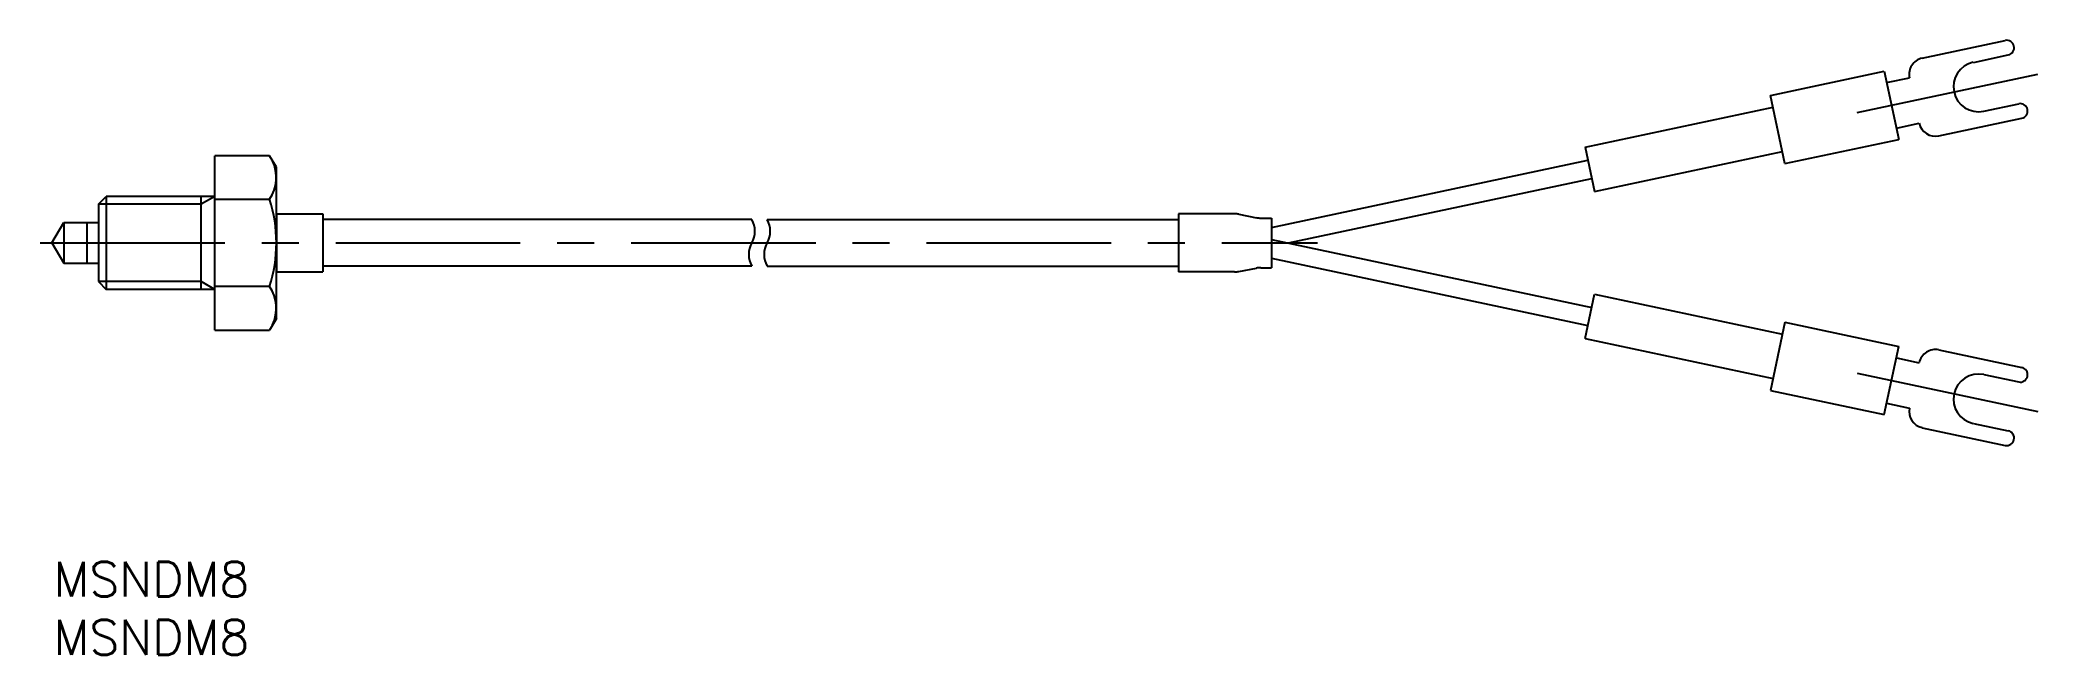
# Model space of a CAD drawing. Extents: x -1 to 172, y -8 to 45.
import ezdxf

# ---------------------------------------------------------------- set-up
doc = ezdxf.new("R2010")
doc.units = 0
doc.header["$LTSCALE"] = 0.5
doc.linetypes.add('CENTER', pattern=[50.8, 31.75, -6.35, 6.35, -6.35])
for name, color, linetype in [('MSM_CENTER', 1, 'CENTER'), ('MSM_CONTINUOUS', 7, 'CONTINUOUS'), ('MSM_NARROW', 5, 'CONTINUOUS'), ('MSM_PART_NUMBER', 7, 'CONTINUOUS')]:
    doc.layers.add(name, color=color, linetype=linetype)
doc.styles.get("Standard").update_dxf_attribs({"font": 'txt.shx', "height": 3, "bigfont": 'bigfont.shx'})

# ---------------------------------------------------------------- blocks, each defined once
blk = doc.blocks.new('*U4')
at = {"layer": 'MSM_PART_NUMBER'}
blk.add_text('MSNDM8', height=3, dxfattribs=at).set_placement((0, -3))
blk = doc.blocks.new('*U5')
at = {"layer": 'MSM_PART_NUMBER'}
blk.add_text('MSNDM8', height=3, dxfattribs=at).set_placement((0, -8))

msp = doc.modelspace()

# ---------------------------------------------------------------- linework, layer by layer
at = {"layer": 'MSM_CENTER'}
for p, q in [((155.12, 38.65), (172.09, 42.26)), ((-1.13, 27.44), (108.7, 27.44)), ((155.12, 16.22), (172.09, 12.61))]:
    msp.add_line(p, q, dxfattribs=at)
at = {"layer": 'MSM_CONTINUOUS'}
for p, q in [((160.7, 43.34), (167.84, 44.86)), ((165.1, 42.97), (168.1, 43.61)), ((147.65, 40.13), (157.44, 42.21)), ((157.44, 42.21), (158.68, 36.34)), ((157.64, 41.23), (159.6, 41.65)), ((148.9, 34.26), (147.65, 40.13)), ((131.72, 35.66), (147.87, 39.1)), ((162.12, 36.64), (169.26, 38.16)), ((165.99, 38.76), (169, 39.4)), ((158.48, 37.32), (160.43, 37.74)), ((18.59, 34.94), (13.87, 34.94)), ((13.87, 19.93), (13.87, 34.94)), ((19.17, 33.94), (18.59, 34.94)), ((131.72, 35.66), (132.52, 31.87)), ((132.52, 31.87), (148.68, 35.3)), ((148.9, 34.26), (158.68, 36.34)), ((19.17, 20.94), (19.17, 33.94)), ((104.75, 28.76), (131.95, 34.55)), ((106.2, 27.44), (132.29, 32.98)), ((3.87, 30.76), (4.54, 31.44)), ((4.54, 31.44), (4.54, 23.44)), ((12.7, 31.44), (4.54, 31.44)), ((12.7, 23.44), (12.7, 31.44)), ((13.87, 31.44), (12.7, 31.44)), ((13.87, 31.19), (18.59, 31.19)), ((3.87, 30.76), (3.87, 24.11)), ((19.17, 29.94), (23.17, 29.94)), ((19.17, 29.94), (19.17, 24.94)), ((19.17, 29.94), (19.17, 24.94)), ((23.17, 29.94), (23.17, 24.94)), ((101.56, 29.94), (96.75, 29.94)), ((96.75, 29.94), (96.75, 24.94)), ((101.94, 29.9), (103.45, 29.6)), ((103.84, 29.57), (104.75, 29.57)), ((104.75, 29.57), (104.75, 25.3)), ((-0.13, 27.44), (0.88, 29.19)), ((0.88, 29.19), (3.87, 29.19)), ((0.88, 29.19), (0.88, 25.69)), ((2.87, 29.19), (2.87, 25.69)), ((60.05, 29.44), (23.17, 29.44)), ((61.37, 29.44), (96.75, 29.44)), ((104.75, 27.74), (132.29, 21.89)), ((-0.13, 27.44), (0.88, 25.69)), ((104.75, 26.11), (131.95, 20.33)), ((0.88, 25.69), (3.87, 25.69)), ((19.17, 24.94), (23.17, 24.94)), ((60.05, 25.44), (23.17, 25.44)), ((61.37, 25.44), (96.75, 25.44)), ((101.56, 24.94), (96.75, 24.94)), ((101.94, 24.97), (103.45, 25.27)), ((103.84, 25.3), (104.75, 25.3)), ((3.87, 24.11), (4.54, 23.44)), ((12.7, 23.44), (4.54, 23.44)), ((13.87, 23.44), (12.7, 23.44)), ((18.59, 23.68), (13.87, 23.68)), ((131.72, 19.21), (132.52, 23.01)), ((132.52, 23.01), (148.68, 19.57)), ((19.17, 20.94), (18.59, 19.93)), ((13.87, 19.93), (18.59, 19.93)), ((131.72, 19.21), (147.87, 15.78)), ((148.9, 20.61), (147.65, 14.74)), ((148.9, 20.61), (158.68, 18.53)), ((157.44, 12.66), (158.68, 18.53)), ((158.48, 17.55), (160.43, 17.13)), ((162.12, 18.23), (169.26, 16.71)), ((165.99, 16.11), (169, 15.47)), ((147.65, 14.74), (157.44, 12.66)), ((157.64, 13.64), (159.6, 13.22)), ((160.7, 11.53), (167.84, 10.01)), ((165.1, 11.9), (168.1, 11.26))]:
    msp.add_line(p, q, dxfattribs=at)
for centre, radius, start, end in [((160.99, 41.94), 1.42, 102, 192), ((167.97, 44.23), 0.637, 282, 102), ((165.54, 40.87), 2.15, 102, 282), ((169.13, 38.78), 0.637, 282, 102), ((161.83, 38.03), 1.42, 192, 282), ((15.84, 33.06), 3.32, 325.6158, 25.6158), ((6.75, 27.44), 12.42, 342.412, 17.588), ((101.56, 27.94), 2, 79.002, 90), ((103.84, 31.57), 2, 259.002, 270), ((101.56, 26.94), 2, 270, 280.998), ((103.84, 23.3), 2, 90, 100.998), ((15.84, 21.81), 3.32, 334.3842, 34.3842), ((161.83, 16.84), 1.42, 78, 168), ((165.54, 14), 2.15, 78, 258), ((169.13, 16.09), 0.637, 258, 78), ((160.99, 12.93), 1.42, 168, 258), ((167.97, 10.64), 0.637, 258, 78)]:
    msp.add_arc(centre, radius, start, end, dxfattribs=at)
at = {"layer": 'MSM_NARROW'}
for p, q in [((13.87, 31.44), (12.7, 30.76)), ((12.7, 30.76), (3.87, 30.76)), ((12.7, 24.11), (3.87, 24.11)), ((13.87, 23.44), (12.7, 24.11))]:
    msp.add_line(p, q, dxfattribs=at)
for centre, start, end in [((58.32, 28.44), 330, 30), ((59.64, 28.44), 330, 30), ((61.79, 26.44), 150, 210), ((63.11, 26.44), 150, 210)]:
    msp.add_arc(centre, 2, start, end, dxfattribs=at)

# ---------------------------------------------------------------- block references
at = {"layer": 'MSM_CONTINUOUS'}
for name in ['*U4', '*U5']:
    msp.add_blockref(name, (0, 0), dxfattribs=at)

doc.saveas('drawing.dxf')
